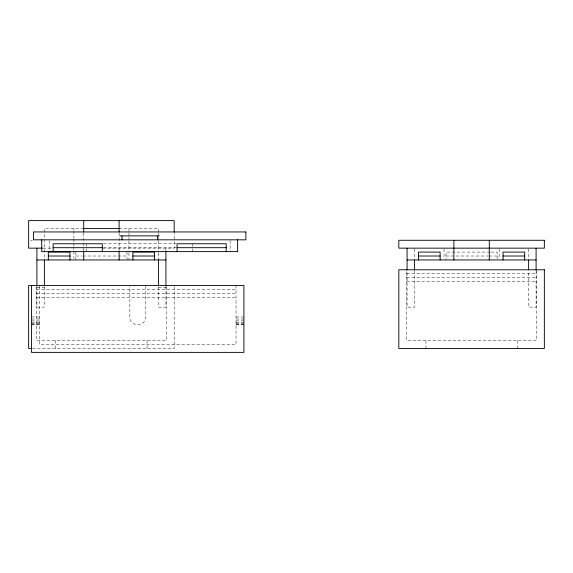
<?xml version="1.0" encoding="UTF-8"?>
<svg xmlns="http://www.w3.org/2000/svg" width="573" height="573" viewBox="0 0 573 573"><rect width="100%" height="100%" fill="white"/><g stroke="black" fill="none" stroke-linecap="round" stroke-linejoin="round"><path stroke-width="0.43" stroke-dasharray="2.87 2.15" d="M83.715 228.484L44.386 228.484L44.386 258.265M119.12 228.484L158.449 228.484L158.449 231.979M30.62 240.28L32.396 240.28M103.527 243.754L175.818 243.754M103.527 247.686L175.818 247.686M42.961 248.152L52.659 248.152M102.753 248.152L174.185 248.152L174.185 233.053M490.094 252.084L446.016 252.084L446.016 259.949M490.975 252.084L497.149 252.084L497.149 259.949M75.851 256.016L82.025 256.016M82.906 256.016L126.984 256.016M446.016 256.016L488.332 256.016M489.213 256.016L497.149 256.016M406.68 273.715L536.486 273.715M406.68 277.647L536.486 277.647M406.68 281.587L536.486 281.587M36.908 287.481L44.386 287.481M158.449 287.481L165.926 287.481M36.514 289.451L236.04 289.451M36.514 293.383L236.04 293.383M36.514 297.315L236.04 297.315M31.508 316.984L39.372 316.984M236.04 316.984L243.912 316.984M31.508 319.018L39.372 319.018M236.04 319.018L243.912 319.018M31.508 320.916L39.372 320.916M236.04 320.916L243.912 320.916M31.508 322.549L39.372 322.549M236.04 322.549L243.912 322.549M31.508 323.795L39.372 323.795M236.04 323.795L243.912 323.795M31.508 324.583L39.372 324.583M236.04 324.583L243.912 324.583M31.508 324.848L39.372 324.848M236.04 324.848L243.912 324.848M32.396 348.448L174.185 348.448L174.185 286.4M536.486 270.571L536.486 340.584L406.68 340.584L406.68 270.571M536.092 270.635L536.092 307.149L528.614 307.149L528.614 270.635M528.614 248.99L528.614 258.265M517.211 340.584L517.211 348.448M499.119 248.99L499.119 258.265M444.046 248.99L444.046 258.265M425.954 340.584L425.954 348.448M414.551 248.99L414.551 258.265M414.551 270.635L414.551 307.149L407.074 307.149L407.074 270.635M236.04 285.519L236.04 344.516L39.372 344.516L39.372 285.519M230.138 240.66L230.138 251.619M192.772 243.754L192.772 251.619M166.32 286.307L166.32 340.584L36.514 340.584L36.514 286.307M165.926 248.152L165.926 250.68M165.926 286.665L165.926 307.149L158.449 307.149L158.449 286.665M158.449 232.853L158.449 236.348M158.449 237.222L158.449 239.843M158.449 240.717L158.449 252.364M158.449 252.958L158.449 259.949M147.046 340.584L147.046 348.448M145.571 286.307L145.571 316.984C145.957 327.09 129.455 327.09 129.842 316.984L129.842 286.307M128.954 228.484L128.954 231.979M128.954 232.853L128.954 236.348M128.954 237.222L128.954 239.843M128.954 240.717L128.954 252.364M128.954 252.958L128.954 259.949M126.984 252.084L126.984 259.949M119.12 232.853L119.12 250.68M86.573 243.754L86.573 251.619M83.715 232.853L83.715 250.68M75.851 252.084L75.851 259.949M73.881 228.484L73.881 230.231M73.881 231.105L73.881 238.096M73.881 238.97L73.881 242.465M73.881 243.339L73.881 245.967M73.881 246.841L73.881 250.68M73.881 251.21L73.881 258.265M55.789 340.584L55.789 348.448M49.206 240.66L49.206 251.619M44.386 286.665L44.386 307.149L36.908 307.149L36.908 286.665"/><path stroke-width="0.86" d="M83.594 228.484L119.241 228.484M120.008 235.883L159.344 235.883M53.139 247.686L102.309 247.686M177.043 247.686L226.206 247.686M42.395 248.152L28.65 248.152L28.65 220.619L174.185 220.619L174.185 232.165M48.318 256.016L69.949 256.016M132.886 256.016L154.517 256.016M418.483 256.016L440.114 256.016M503.051 256.016L524.682 256.016M36.908 259.949L165.926 259.949M407.074 259.949L536.092 259.949M30.62 348.448L28.65 348.448L28.65 285.519L243.912 285.519L243.912 352.381L31.508 352.381L31.508 285.519M536.092 248.152L536.092 269.747M528.614 259.949L528.614 269.747M524.682 259.949L524.682 252.084L503.051 252.084L503.051 259.949M489.285 240.28L489.285 259.949M453.88 240.28L453.88 259.949M440.114 259.949L440.114 252.084L418.483 252.084L418.483 259.949M414.551 259.949L414.551 269.747M407.074 248.152L407.074 269.747M237.616 239.822L237.616 251.619L41.736 251.619L41.736 239.822M226.206 251.619L226.206 243.754L177.043 243.754L177.043 251.619M165.926 251.518L165.926 285.777M158.449 259.949L158.449 285.777M157.374 235.883L157.374 239.822M154.517 259.949L154.517 252.084L132.886 252.084L132.886 259.949M121.97 235.883L121.97 239.822M119.12 220.619L119.12 231.979M119.12 251.21L119.12 259.949M102.309 251.619L102.309 243.754L53.139 243.754L53.139 251.619M83.715 220.619L83.715 231.979M83.715 251.21L83.715 259.949M69.949 259.949L69.949 252.084L48.318 252.084L48.318 259.949M44.386 259.949L44.386 285.777M36.908 248.152L36.908 285.777M245.874 231.95L33.47 231.95L33.47 239.822L245.874 239.822L245.874 231.95M544.35 240.28L398.815 240.28L398.815 248.152L544.35 248.152L544.35 240.28M544.35 269.783L398.815 269.783L398.815 348.448L544.35 348.448L544.35 269.783"/></g></svg>
